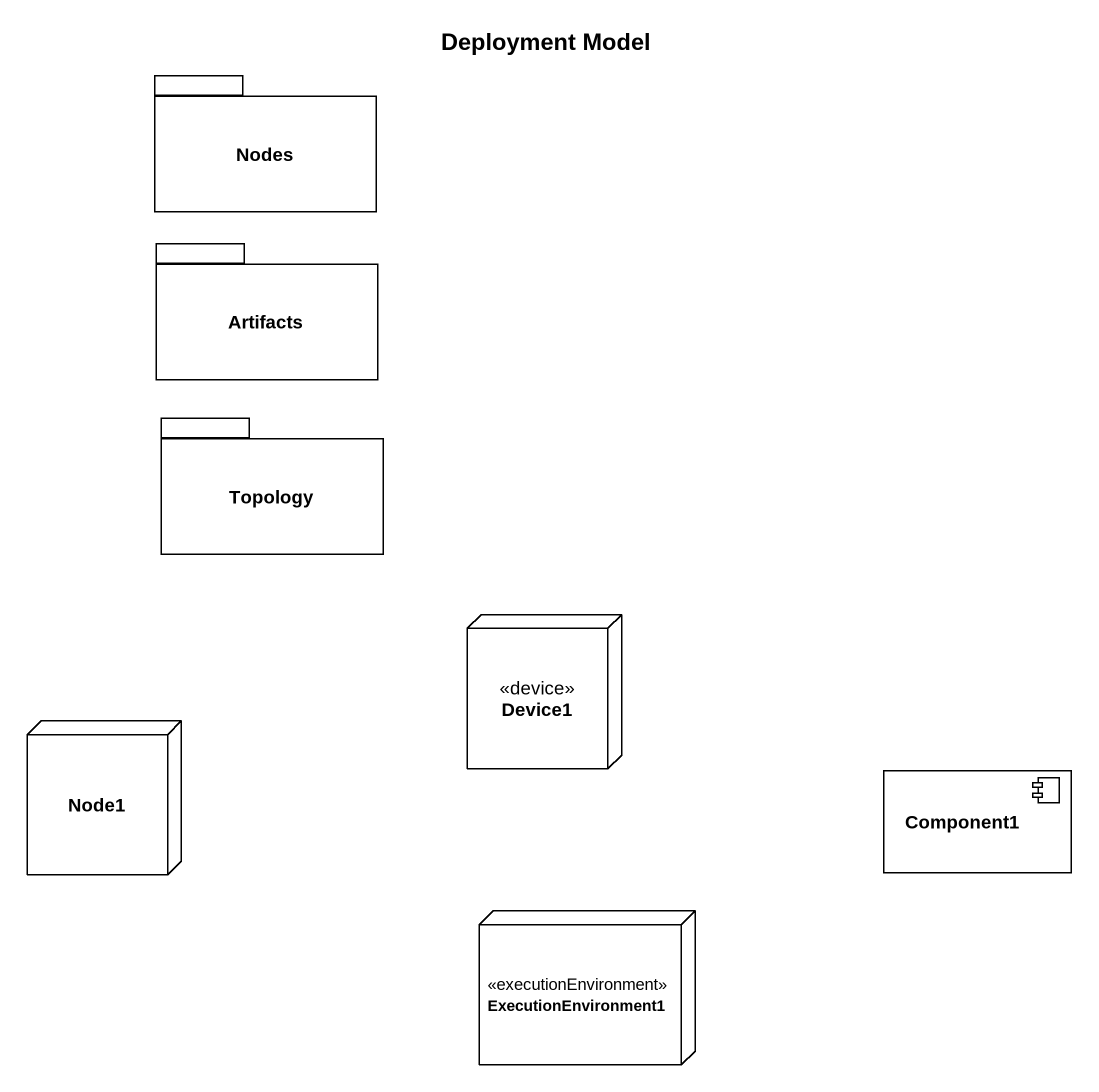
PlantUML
@startuml
title Deployment Model
package Nodes {
}
package Artifacts {
}
package Topology {
}
node Device1 <<device>>
node Node1
component Component1
node ExecutionEnvironment1 <<executionEnvironment>>
@enduml
